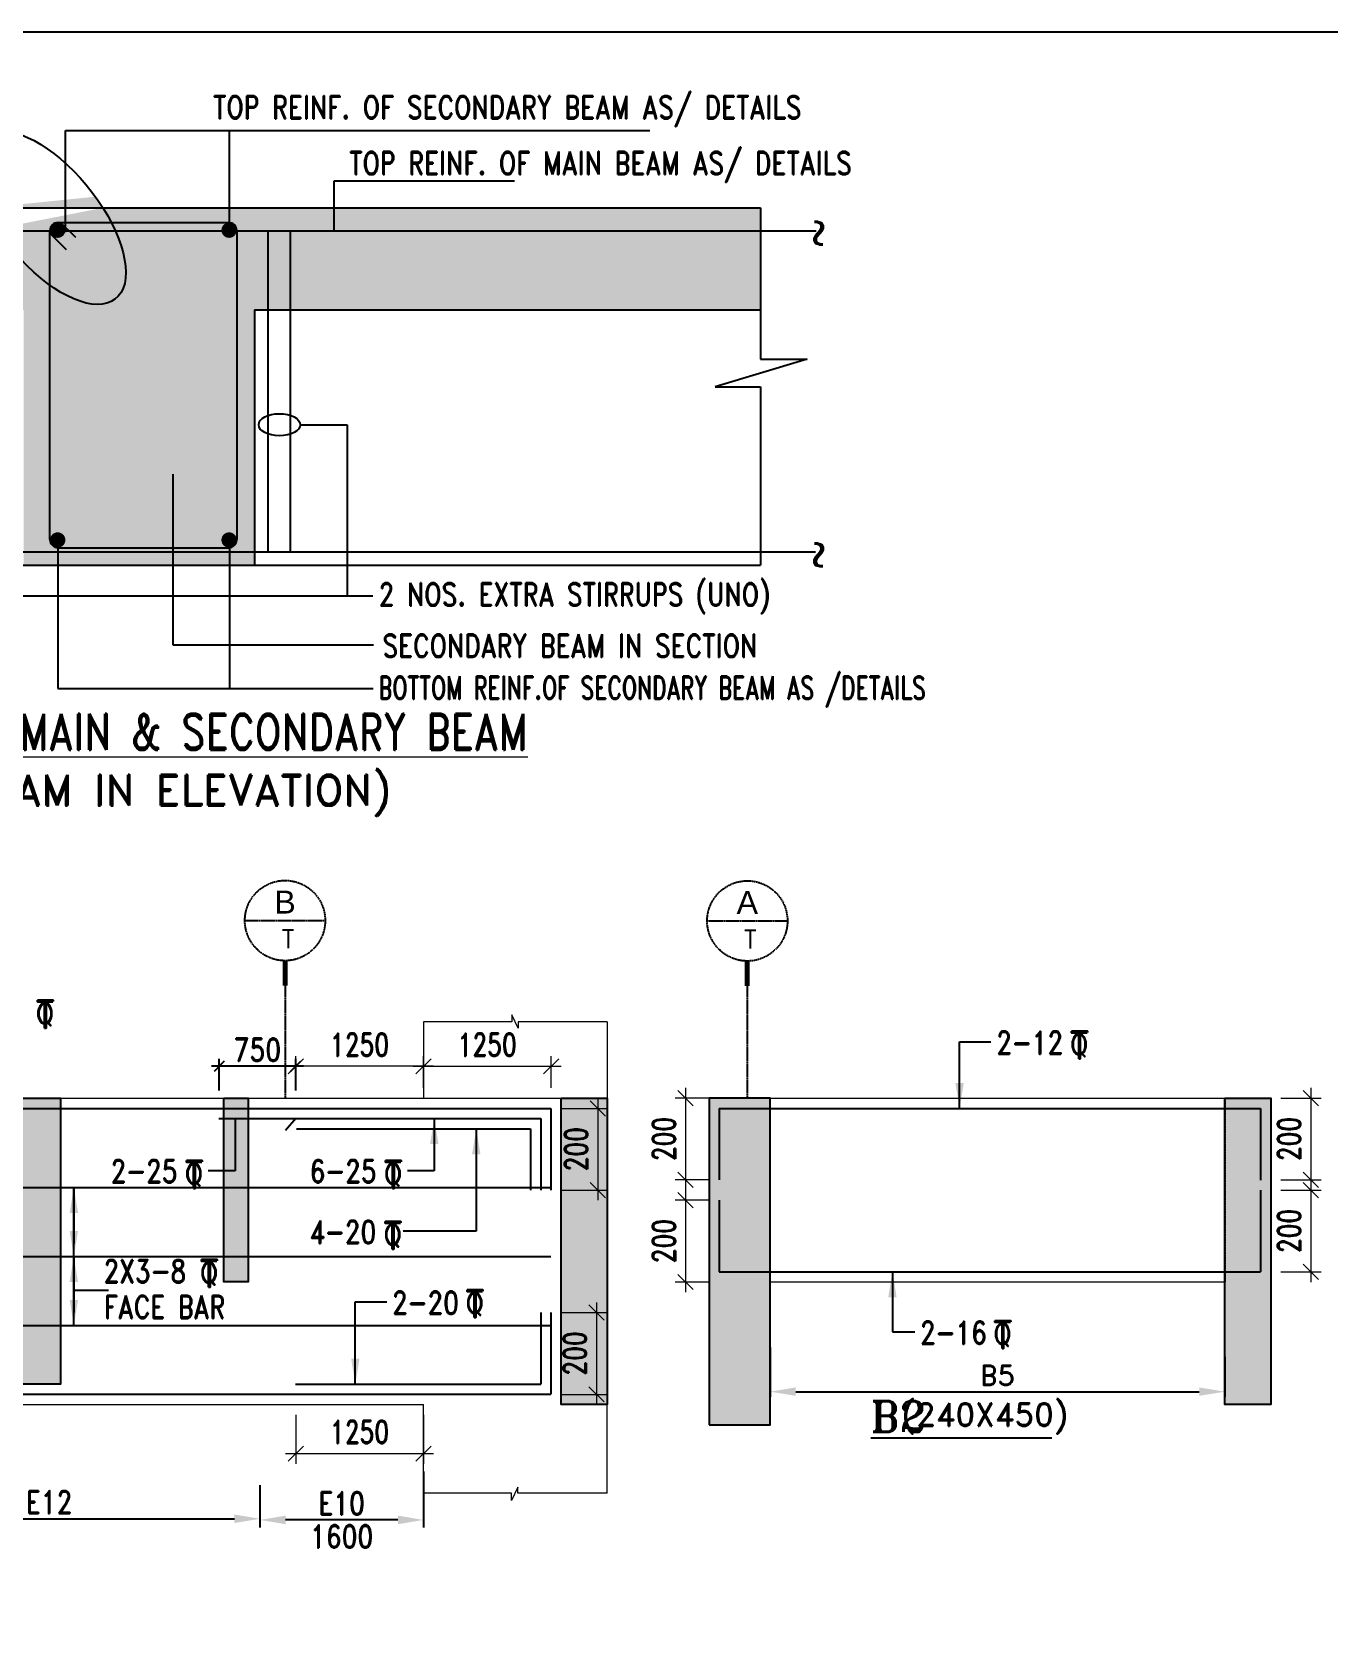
# Model space of a CAD drawing. Header units: millimetres. Extents: x 2061841 to 105821645, y -77612 to 48520811.
# Drawn here: x 2799567 to 2812265, y 43563 to 59297 of the extents above; entities that cross this region are included whole.
import ezdxf
from ezdxf.enums import TextEntityAlignment as Align

# ---------------------------------------------------------------- set-up
doc = ezdxf.new("R2010")
doc.units = ezdxf.units.MM
doc.header["$LTSCALE"] = 10
doc.header["$MEASUREMENT"] = 0
for name, pattern in [('$0$HIDDEN', [0.375, 0.25, -0.125]), ('AUDIT_I_161129175419-5', [0]), ('BASEMENT COLUMN SETTING OUT-PART 2_R4$0$CENTER', [2, 1.25, -0.25, 0.25, -0.25]), ('CENTER', [2, 1.25, -0.25, 0.25, -0.25])]:
    doc.linetypes.add(name, pattern=pattern)
for name, color, linetype in [('A-Grid-Tower', 8, 'CENTER'), ('BASEMENT COLUMN SETTING OUT-PART 2_R4$0$A-GRID-MAIN', 2, 'BASEMENT COLUMN SETTING OUT-PART 2_R4$0$CENTER'), ('BEAM', 4, 'Continuous'), ('BEAM HATCH', 252, 'Continuous'), ('BORDER', 5, 'Continuous'), ('DIM1', 3, 'Continuous'), ('HATCH', 33, 'Continuous'), ('LEADER', 3, 'Continuous'), ('REIN', 1, 'Continuous'), ('reinf', 1, 'Continuous'), ('S-BEAM', 4, 'Continuous'), ('SHEET', 7, 'Continuous'), ('VIN_BEAM', 4, 'Continuous')]:
    doc.layers.add(name, color=color, linetype=linetype)
for name, color, linetype, lineweight in [('GEN-LEDAR', 3, 'Continuous', 0), ('TEXT', 2, 'Continuous', 25), ('TEXT 3', 1, 'Continuous', 18), ('VIN_SLAB DIMENSION', 3, 'Continuous', 13)]:
    doc.layers.add(name, color=color, linetype=linetype, lineweight=lineweight)
doc.styles.add('200', font='romand.shx', dxfattribs={"width": 0.8, "height": 225})
doc.styles.add('BASEMENT COLUMN SETTING OUT-PART 2_R4$0$MAS-TXTL', font='arial.ttf', dxfattribs={"height": 200})
doc.styles.add('BASEMENT COLUMN SETTING OUT-PART 2_R4$0$MAS-TXTS', font='romans.shx', dxfattribs={"width": 0.8, "height": 180})
doc.styles.add('GRID', font='romand.shx')
doc.styles.add('PK', font='romand.shx', dxfattribs={"width": 0.7, "height": 225})
doc.styles.add('PRP 100', font='romand.shx', dxfattribs={"width": 0.75})
doc.styles.add('RD', font='romand.shx', dxfattribs={"width": 0.9, "height": 225})
doc.styles.add('ROMAND', font='romand', dxfattribs={"height": 200})
doc.styles.add('RT', font='romant.shx', dxfattribs={"height": 250})
doc.dimstyles.new('dim', dxfattribs={"dimtxt": 225, "dimasz": 150, "dimexe": 100, "dimexo": 100, "dimgap": 100, "dimtad": 1, "dimdec": 0, "dimlfac": -1, "dimrnd": 5, "dimdsep": 46, "dimtxsty": 'PRP 100', "dimblk": 'OBLIQUE', "dimcen": 1.5, "dimdle": 100, "dimclrd": 3, "dimclre": 3, "dimclrt": 2, "dimadec": 0, "dimazin": 0, "dimtfac": 1, "dimtdec": 0, "dimtix": 1, "dimtmove": 0, "dimatfit": 3, "dimldrblk": 'OBLIQUE', "dimfxl": 200, "dimlwd": -1, "dimlwe": -1, "dimarcsym": 0})
doc.dimstyles.new('GR', dxfattribs={"dimtxt": 225, "dimasz": 100, "dimexe": 50, "dimexo": 50, "dimgap": 40, "dimtad": 1, "dimdec": 0, "dimzin": 0, "dimdsep": 46, "dimtxsty": 'RD', "dimblk1": 'OBLIQUE', "dimblk2": 'OBLIQUE', "dimsah": 1, "dimcen": 0, "dimdle": 100, "dimclrd": 3, "dimclre": 3, "dimclrt": 2, "dimadec": 0, "dimazin": 0, "dimtfac": 1, "dimtdec": 0, "dimtix": 1, "dimtmove": 0, "dimatfit": 3, "dimfxl": 1, "dimtolj": 1, "dimtzin": 0, "dimarcsym": 0})
doc.dimstyles.new('GR1', dxfattribs={"dimtxt": 225, "dimasz": 125, "dimexe": 125, "dimexo": 100, "dimgap": 50, "dimtad": 1, "dimdec": 0, "dimzin": 3, "dimdsep": 46, "dimtxsty": '200', "dimblk1": 'OBLIQUE', "dimblk2": 'OBLIQUE', "dimsah": 1, "dimcen": 0.0625, "dimdle": 125, "dimclrd": 3, "dimclre": 3, "dimclrt": 2, "dimadec": 0, "dimazin": 0, "dimtfac": 1, "dimtdec": 0, "dimtix": 1, "dimtmove": 0, "dimatfit": 3, "dimfxl": 1, "dimtolj": 1, "dimtzin": 0, "dimarcsym": 0})
doc.dimstyles.new('GR2', dxfattribs={"dimtxt": 225, "dimasz": 100, "dimexe": 75, "dimexo": 75, "dimgap": 50, "dimtad": 1, "dimdec": 0, "dimdsep": 46, "dimtxsty": '200', "dimblk1": 'OBLIQUE', "dimblk2": 'OBLIQUE', "dimsah": 1, "dimcen": 50, "dimdle": 75, "dimclrd": 3, "dimclre": 3, "dimclrt": 2, "dimadec": 0, "dimazin": 0, "dimtfac": 1, "dimtdec": 0, "dimtix": 1, "dimtmove": 0, "dimatfit": 3, "dimldrblk": 'OBLIQUE', "dimfxl": 1, "dimtolj": 1, "dimtzin": 0, "dimarcsym": 0})
doc.dimstyles.new('GRID', dxfattribs={"dimtxt": 300, "dimasz": 75, "dimexe": 50, "dimexo": 50, "dimgap": 60, "dimtad": 1, "dimdec": 0, "dimdsep": 46, "dimtxsty": 'GRID', "dimblk1": 'OBLIQUE', "dimblk2": 'OBLIQUE', "dimsah": 1, "dimcen": 2.5, "dimdle": 50, "dimclrd": 3, "dimclre": 3, "dimclrt": 2, "dimadec": 0, "dimazin": 0, "dimtfac": 1, "dimtdec": 0, "dimtmove": 0, "dimatfit": 3, "dimldrblk": 'OBLIQUE', "dimfxl": 1, "dimarcsym": 0})

# ---------------------------------------------------------------- blocks, each defined once
blk = doc.blocks.new('A$C33BE299A')
at = {"layer": 'SHEET', "color": 4, "style": 'ROMAND'}
for s, height, p in [('T', 170, (-16.2, 0)), ('Q', 125, (-14.4, 26.9))]:
    blk.add_text(s, height=height, dxfattribs=at).set_placement(p)
blk = doc.blocks.new('*D1996')
at = {"layer": 'Defpoints', "color": 0, "linetype": 'Continuous', "ltscale": 20, "transparency": 16777216}
for p in [(2806795, 46466, 21), (2811245, 46376, 0), (2811245, 45984)]:
    blk.add_point(p, dxfattribs=at)
at = {"layer": 'DIM1', "color": 3, "linetype": 'Continuous', "lineweight": -2, "ltscale": 20, "transparency": 16777216}
for p, q in [((2806795, 46416), (2806795, 45934)), ((2811245, 46326), (2811245, 45934)), ((2807045, 45984), (2810995, 45984))]:
    blk.add_line(p, q, dxfattribs=at)
at = {"layer": 'DIM1', "color": 3, "linetype": 'Continuous', "ltscale": 20, "transparency": 16777216}
for points in [[(2807045, 46026), (2807045, 45943), (2806795, 45984)], [(2810995, 46026), (2810995, 45943), (2811245, 45984)]]:
    blk.add_solid(points, dxfattribs=at)
at = {"layer": 'DIM1', "color": 2, "linetype": 'Continuous', "ltscale": 20, "transparency": 16777216, "insert": (2809020, 46144), "char_height": 200, "attachment_point": 5, "style": 'GRID'}
blk.add_mtext('B5', dxfattribs=at)
blk = doc.blocks.new('_Oblique')
at = {"color": 0, "linetype": 'ByBlock', "lineweight": -2}
blk.add_line((-0.5, -0.5), (0.5, 0.5), dxfattribs=at)
blk = doc.blocks.new('*D1811')
at = {"layer": 'Defpoints', "color": 0, "transparency": 16777216}
for p in [(2804647, 48758, 52), (2804647, 47958, 51), (2805107, 47958)]:
    blk.add_point(p, dxfattribs=at)
at = {"layer": 'VIN_SLAB DIMENSION', "color": 3, "transparency": 16777216}
for p, q in [((2805107, 48858), (2805107, 47858)), ((2804747, 48758), (2805207, 48758)), ((2804747, 47958), (2805207, 47958))]:
    blk.add_line(p, q, dxfattribs=at)
at = {"layer": 'VIN_SLAB DIMENSION', "color": 3, "transparency": 16777216, "xscale": 150, "yscale": 150, "zscale": 150}
for p, rotation in [((2805107, 48758), 90), ((2805107, 47958), 270)]:
    blk.add_blockref('_Oblique', p, dxfattribs=dict(at, rotation=rotation))
at = {"layer": 'VIN_SLAB DIMENSION', "color": 2, "transparency": 16777216, "insert": (2804894, 48358), "char_height": 225, "attachment_point": 5, "rotation": 90, "style": 'PRP 100'}
blk.add_mtext('200', dxfattribs=at)
blk = doc.blocks.new('OBLIQUE')
blk = doc.blocks.new('*D1812')
at = {"layer": 'Defpoints', "color": 0, "transparency": 16777216}
for p in [(2804647, 46758, 52), (2804647, 45958, 51), (2805094, 45958)]:
    blk.add_point(p, dxfattribs=at)
at = {"layer": 'VIN_SLAB DIMENSION', "color": 3, "transparency": 16777216}
for p, q in [((2804747, 46758), (2805194, 46758)), ((2805094, 46858), (2805094, 45858)), ((2804747, 45958), (2805194, 45958))]:
    blk.add_line(p, q, dxfattribs=at)
at = {"layer": 'VIN_SLAB DIMENSION', "color": 3, "transparency": 16777216, "xscale": 150, "yscale": 150, "zscale": 150}
for p, rotation in [((2805094, 46758), 90), ((2805094, 45958), 270)]:
    blk.add_blockref('_Oblique', p, dxfattribs=dict(at, rotation=rotation))
at = {"layer": 'VIN_SLAB DIMENSION', "color": 2, "transparency": 16777216, "insert": (2804881, 46358), "char_height": 225, "attachment_point": 5, "rotation": 90, "style": 'PRP 100'}
blk.add_mtext('200', dxfattribs=at)
blk = doc.blocks.new('*D1814')
at = {"layer": 'Defpoints', "color": 0, "transparency": 16777216}
for p in [(2802148, 49170), (2802148, 48858), (2803398, 48858)]:
    blk.add_point(p, dxfattribs=at)
at = {"layer": 'VIN_SLAB DIMENSION', "color": 3, "transparency": 16777216}
for p, q in [((2802148, 48958), (2802148, 49270)), ((2803398, 48958), (2803398, 49270)), ((2803498, 49170), (2802048, 49170))]:
    blk.add_line(p, q, dxfattribs=at)
at = {"layer": 'VIN_SLAB DIMENSION', "color": 3, "transparency": 16777216, "xscale": 150, "yscale": 150, "zscale": 150, "rotation": 180}
blk.add_blockref('_Oblique', (2802148, 49170), dxfattribs=at)
at = {"layer": 'VIN_SLAB DIMENSION', "color": 3, "transparency": 16777216, "xscale": 150, "yscale": 150, "zscale": 150}
blk.add_blockref('_Oblique', (2803398, 49170), dxfattribs=at)
at = {"layer": 'VIN_SLAB DIMENSION', "color": 2, "transparency": 16777216, "insert": (2802773, 49382), "char_height": 225, "attachment_point": 5, "style": 'PRP 100'}
blk.add_mtext('1250', dxfattribs=at)
blk = doc.blocks.new('*D1815')
at = {"layer": 'BEAM', "color": 3, "lineweight": -2, "transparency": 16777216}
for p, q in [((2802223, 49170), (2801323, 49170)), ((2801398, 48933), (2801398, 49245)), ((2802148, 48933), (2802148, 49245))]:
    blk.add_line(p, q, dxfattribs=at)
at = {"layer": 'Defpoints', "color": 0, "transparency": 16777216}
for p in [(2801398, 49170), (2801398, 48858, 52), (2802148, 48858, 52)]:
    blk.add_point(p, dxfattribs=at)
at = {"layer": 'BEAM', "color": 3, "lineweight": -2, "transparency": 16777216, "xscale": 100, "yscale": 100, "zscale": 100, "rotation": 180}
blk.add_blockref('_Oblique', (2801398, 49170), dxfattribs=at)
at = {"layer": 'BEAM', "color": 3, "lineweight": -2, "transparency": 16777216, "xscale": 100, "yscale": 100, "zscale": 100}
blk.add_blockref('_Oblique', (2802148, 49170), dxfattribs=at)
at = {"layer": 'BEAM', "color": 2, "transparency": 16777216, "insert": (2801773, 49332), "char_height": 225, "attachment_point": 5, "style": '200'}
blk.add_mtext('\\A1;750', dxfattribs=at)
blk = doc.blocks.new('*D1817')
at = {"layer": 'Defpoints', "color": 0, "transparency": 16777216}
for p in [(2802148, 45858), (2803398, 45858), (2803398, 45377)]:
    blk.add_point(p, dxfattribs=at)
at = {"layer": 'VIN_SLAB DIMENSION', "color": 3, "transparency": 16777216}
for p, q in [((2802148, 45758), (2802148, 45277)), ((2803398, 45758), (2803398, 45277)), ((2802048, 45377), (2803498, 45377))]:
    blk.add_line(p, q, dxfattribs=at)
at = {"layer": 'VIN_SLAB DIMENSION', "color": 3, "transparency": 16777216, "xscale": 150, "yscale": 150, "zscale": 150, "rotation": 180}
blk.add_blockref('_Oblique', (2802148, 45377), dxfattribs=at)
at = {"layer": 'VIN_SLAB DIMENSION', "color": 3, "transparency": 16777216, "xscale": 150, "yscale": 150, "zscale": 150}
blk.add_blockref('_Oblique', (2803398, 45377), dxfattribs=at)
at = {"layer": 'VIN_SLAB DIMENSION', "color": 2, "transparency": 16777216, "insert": (2802773, 45590), "char_height": 225, "attachment_point": 5, "style": 'PRP 100'}
blk.add_mtext('1250', dxfattribs=at)
blk = doc.blocks.new('*D1880')
at = {"layer": 'Defpoints', "color": 0, "transparency": 16777216}
for p in [(2804648, 49170), (2803398, 48858), (2804648, 48858)]:
    blk.add_point(p, dxfattribs=at)
at = {"layer": 'VIN_SLAB DIMENSION', "color": 3, "transparency": 16777216}
for p, q in [((2803398, 48958), (2803398, 49270)), ((2804648, 48958), (2804648, 49270)), ((2803298, 49170), (2804748, 49170))]:
    blk.add_line(p, q, dxfattribs=at)
at = {"layer": 'VIN_SLAB DIMENSION', "color": 3, "transparency": 16777216, "xscale": 150, "yscale": 150, "zscale": 150, "rotation": 180}
blk.add_blockref('_Oblique', (2803398, 49170), dxfattribs=at)
at = {"layer": 'VIN_SLAB DIMENSION', "color": 3, "transparency": 16777216, "xscale": 150, "yscale": 150, "zscale": 150}
blk.add_blockref('_Oblique', (2804648, 49170), dxfattribs=at)
at = {"layer": 'VIN_SLAB DIMENSION', "color": 2, "transparency": 16777216, "insert": (2804023, 49382), "char_height": 225, "attachment_point": 5, "style": 'PRP 100'}
blk.add_mtext('1250', dxfattribs=at)
blk = doc.blocks.new('BASEMENT COLUMN SETTING OUT-PART 2_R4$0$GRID TARGET1')
blk.add_wipeout([(393, -655), (392, -641), (392, -628), (390, -614), (389, -600), (387, -587), (384, -573), (381, -560), (377, -547), (373, -534), (369, -521), (364, -508), (359, -495), (353, -483), (347, -471), (340, -459), (333, -447), (325, -435), (318, -424), (309, -413), (301, -403), (292, -392), (282, -382), (273, -373), (263, -363), (252, -354), (242, -346), (231, -337), (220, -330), (208, -322), (196, -315), (184, -308), (172, -302), (160, -296), (147, -291), (134, -286), (121, -282), (108, -278), (95, -274), (82, -271), (68, -268), (55, -266), (41, -265), (27, -263), (14, -263), (0, -262), (-14, -263), (-27, -263), (-41, -265), (-55, -266), (-68, -268), (-82, -271), (-95, -274), (-108, -278), (-121, -282), (-134, -286), (-147, -291), (-160, -296), (-172, -302), (-184, -308), (-196, -315), (-208, -322), (-220, -330), (-231, -337), (-242, -346), (-252, -354), (-263, -363), (-273, -373), (-282, -382), (-292, -392), (-301, -403), (-309, -413), (-318, -424), (-325, -435), (-333, -447), (-340, -459), (-347, -471), (-353, -483), (-359, -495), (-364, -508), (-369, -521), (-373, -534), (-377, -547), (-381, -560), (-384, -573), (-387, -587), (-389, -600), (-390, -614), (-392, -628), (-392, -641), (-393, -655), (-392, -669), (-392, -682), (-390, -696), (-389, -710), (-387, -723), (-384, -737), (-381, -750), (-377, -763), (-373, -776), (-369, -789), (-364, -802), (-359, -815), (-353, -827), (-347, -839), (-340, -851), (-333, -863), (-325, -875), (-318, -886), (-309, -897), (-301, -907), (-292, -918), (-282, -928), (-273, -937), (-263, -947), (-252, -956), (-242, -964), (-231, -973), (-220, -981), (-208, -988), (-196, -995), (-184, -1002), (-172, -1008), (-160, -1014), (-147, -1019), (-134, -1024), (-121, -1028), (-108, -1032), (-95, -1036), (-82, -1039), (-68, -1042), (-55, -1044), (-41, -1046), (-27, -1047), (-14, -1047), (0, -1048), (14, -1047), (27, -1047), (41, -1046), (55, -1044), (68, -1042), (82, -1039), (95, -1036), (108, -1032), (121, -1028), (134, -1024), (147, -1019), (160, -1014), (172, -1008), (184, -1002), (196, -995), (208, -988), (220, -981), (231, -973), (242, -964), (252, -956), (263, -947), (273, -937), (282, -928), (292, -918), (301, -907), (309, -897), (318, -886), (325, -875), (333, -863), (340, -851), (347, -839), (353, -827), (359, -815), (364, -802), (369, -789), (373, -776), (377, -763), (381, -750), (384, -737), (387, -723), (389, -710), (390, -696), (392, -682), (392, -669)])
blk.add_line((-393, -655), (393, -655))
at = {"const_width": 48.8}
blk.add_lwpolyline([(0, -1048), (0, -1292)], dxfattribs=at)
blk.add_circle((0, -655), 393)
for tag, height, style, p in [('AS', 225, 'BASEMENT COLUMN SETTING OUT-PART 2_R4$0$MAS-TXTL', (0, -586)), ('REF', 180, 'BASEMENT COLUMN SETTING OUT-PART 2_R4$0$MAS-TXTS', (29, -925))]:
    blk.add_attdef(tag, text='', height=height, dxfattribs=dict(style=style)).set_placement(p, align=Align.CENTER)
blk = doc.blocks.new('*D1756')
at = {"layer": 'BEAM', "color": 3, "lineweight": -2, "transparency": 16777216}
for p, q in [((2803398, 45202), (2803398, 44653)), ((2801798, 45067), (2801798, 44653)), ((2803148, 44728), (2802048, 44728))]:
    blk.add_line(p, q, dxfattribs=at)
at = {"layer": 'BEAM', "color": 3, "transparency": 16777216}
for points in [[(2802048, 44770), (2802048, 44686), (2801798, 44728)], [(2803148, 44770), (2803148, 44686), (2803398, 44728)]]:
    blk.add_solid(points, dxfattribs=at)
at = {"layer": 'Defpoints', "color": 0, "transparency": 16777216}
for p in [(2803398, 45277, 0), (2801798, 45142, 0), (2801798, 44728)]:
    blk.add_point(p, dxfattribs=at)
at = {"layer": 'BEAM', "color": 2, "transparency": 16777216, "char_height": 225, "attachment_point": 5, "style": '200'}
for s, insert in [('\\A1;E10', (2802598, 44891)), ('\\A1;1600', (2802598, 44566))]:
    blk.add_mtext(s, dxfattribs=dict(at, insert=insert))
blk = doc.blocks.new('*D1757')
at = {"layer": 'BEAM', "color": 3, "lineweight": -2, "transparency": 16777216}
for p, q in [((2801798, 45067), (2801798, 44664)), ((2797668, 44970), (2797668, 44664)), ((2797918, 44739), (2801548, 44739))]:
    blk.add_line(p, q, dxfattribs=at)
at = {"layer": 'BEAM', "color": 3, "transparency": 16777216}
for points in [[(2797918, 44781), (2797918, 44698), (2797668, 44739)], [(2801548, 44781), (2801548, 44698), (2801798, 44739)]]:
    blk.add_solid(points, dxfattribs=at)
at = {"layer": 'Defpoints', "color": 0, "transparency": 16777216}
for p in [(2797668, 45045), (2801798, 45142, 14), (2801798, 44739)]:
    blk.add_point(p, dxfattribs=at)
at = {"layer": 'BEAM', "color": 2, "transparency": 16777216, "insert": (2799733, 44902), "char_height": 225, "attachment_point": 5, "style": '200'}
blk.add_mtext('\\A1;E12', dxfattribs=at)
blk = doc.blocks.new('*D1151')
at = {"layer": 'Defpoints', "color": 0, "transparency": 16777216}
for p in [(2806295, 48858, 52), (2805965, 48058), (2806295, 48058, 51)]:
    blk.add_point(p, dxfattribs=at)
at = {"layer": 'VIN_SLAB DIMENSION', "color": 3, "transparency": 16777216}
for p, q in [((2805965, 48958), (2805965, 47958)), ((2806195, 48858), (2805865, 48858)), ((2806195, 48058), (2805865, 48058))]:
    blk.add_line(p, q, dxfattribs=at)
at = {"layer": 'VIN_SLAB DIMENSION', "color": 3, "transparency": 16777216, "xscale": 150, "yscale": 150, "zscale": 150}
for p, rotation in [((2805965, 48858), 90), ((2805965, 48058), 270)]:
    blk.add_blockref('_Oblique', p, dxfattribs=dict(at, rotation=rotation))
at = {"layer": 'VIN_SLAB DIMENSION', "color": 2, "transparency": 16777216, "insert": (2805753, 48458), "char_height": 225, "attachment_point": 5, "rotation": 90, "style": 'PRP 100'}
blk.add_mtext('200', dxfattribs=at)
blk = doc.blocks.new('*D1152')
at = {"layer": 'Defpoints', "color": 0, "transparency": 16777216}
for p in [(2806295, 47858, 52), (2805965, 47058), (2806295, 47058, 51)]:
    blk.add_point(p, dxfattribs=at)
at = {"layer": 'VIN_SLAB DIMENSION', "color": 3, "transparency": 16777216}
for p, q in [((2806195, 47858), (2805865, 47858)), ((2805965, 47958), (2805965, 46958)), ((2806195, 47058), (2805865, 47058))]:
    blk.add_line(p, q, dxfattribs=at)
at = {"layer": 'VIN_SLAB DIMENSION', "color": 3, "transparency": 16777216, "xscale": 150, "yscale": 150, "zscale": 150}
for p, rotation in [((2805965, 47858), 90), ((2805965, 47058), 270)]:
    blk.add_blockref('_Oblique', p, dxfattribs=dict(at, rotation=rotation))
at = {"layer": 'VIN_SLAB DIMENSION', "color": 2, "transparency": 16777216, "insert": (2805753, 47458), "char_height": 225, "attachment_point": 5, "rotation": 90, "style": 'PRP 100'}
blk.add_mtext('200', dxfattribs=at)
blk = doc.blocks.new('*D1153')
at = {"layer": 'Defpoints', "color": 0, "transparency": 16777216}
for p in [(2811695, 48858, 52), (2811695, 48058, 51), (2812089, 48058)]:
    blk.add_point(p, dxfattribs=at)
at = {"layer": 'VIN_SLAB DIMENSION', "color": 3, "transparency": 16777216}
for p, q in [((2812089, 48958), (2812089, 47958)), ((2811795, 48858), (2812189, 48858)), ((2811795, 48058), (2812189, 48058))]:
    blk.add_line(p, q, dxfattribs=at)
at = {"layer": 'VIN_SLAB DIMENSION', "color": 3, "transparency": 16777216, "xscale": 150, "yscale": 150, "zscale": 150}
for p, rotation in [((2812089, 48858), 90), ((2812089, 48058), 270)]:
    blk.add_blockref('_Oblique', p, dxfattribs=dict(at, rotation=rotation))
at = {"layer": 'VIN_SLAB DIMENSION', "color": 2, "transparency": 16777216, "insert": (2811876, 48458), "char_height": 225, "attachment_point": 5, "rotation": 90, "style": 'PRP 100'}
blk.add_mtext('200', dxfattribs=at)
blk = doc.blocks.new('*D1154')
at = {"layer": 'Defpoints', "color": 0, "transparency": 16777216}
for p in [(2811695, 47958, 52), (2811695, 47158, 51), (2812089, 47158)]:
    blk.add_point(p, dxfattribs=at)
at = {"layer": 'VIN_SLAB DIMENSION', "color": 3, "transparency": 16777216}
for p, q in [((2812089, 48058), (2812089, 47058)), ((2811795, 47958), (2812189, 47958)), ((2811795, 47158), (2812189, 47158))]:
    blk.add_line(p, q, dxfattribs=at)
at = {"layer": 'VIN_SLAB DIMENSION', "color": 3, "transparency": 16777216, "xscale": 150, "yscale": 150, "zscale": 150}
for p, rotation in [((2812089, 47958), 90), ((2812089, 47158), 270)]:
    blk.add_blockref('_Oblique', p, dxfattribs=dict(at, rotation=rotation))
at = {"layer": 'VIN_SLAB DIMENSION', "color": 2, "transparency": 16777216, "insert": (2811876, 47558), "char_height": 225, "attachment_point": 5, "rotation": 90, "style": 'PRP 100'}
blk.add_mtext('200', dxfattribs=at)

msp = doc.modelspace()

# ---------------------------------------------------------------- hatches: boundary and pattern name
at = {"layer": 'BEAM HATCH', "linetype": 'AUDIT_I_161129175419-5'}
h = msp.add_hatch(color=252, dxfattribs=at)
edge = h.paths.add_edge_path()
edge.add_line((2801743.3, 56576.6), (2806698.8, 56576.6))
edge.add_line((2806698.8, 56576.6), (2806698.8, 57576.6))
edge.add_line((2806698.8, 57576.6), (2800259.9, 57576.6))
edge.add_ellipse((2799738.7, 57480), major_axis=(-645.6, 793.7), ratio=0.4694482, start_angle=62.57001, end_angle=255.62807, ccw=False)
edge.add_line((2799110.6, 57576.6), (2795090, 57576.6))
edge.add_line((2795090, 57576.6), (2795090, 56576.6))
edge.add_line((2795090, 56576.6), (2799482.8, 56576.6))
edge.add_line((2799482.8, 56576.6), (2799482.8, 54076.6))
edge.add_line((2799482.8, 54076.6), (2801743.3, 54076.6))
edge.add_line((2801743.3, 54076.6), (2801743.3, 56576.6))
edge = h.paths.add_edge_path(flags=17)
edge.add_ellipse((2799738.7, 57480), major_axis=(-645.6, 793.7), ratio=0.4694482, start_angle=62.57001, end_angle=255.62807)
edge.add_line((2800259.9, 57576.6), (2799110.6, 57576.6))
at = {"layer": 'BEAM HATCH'}
for points in [[(2799393.3, 48858.3), (2799843.3, 48858.3), (2799843.3, 46058.3), (2799393.3, 46058.3)], [(2801443.8, 48858.3), (2801683.8, 48858.3), (2801683.8, 47058.3), (2801443.8, 47058.3)], [(2804748.3, 48858.3), (2805198.3, 48858.3), (2805198.3, 45858.3), (2804748.3, 45858.3)], [(2806195.2, 45658.3), (2806794.9, 45658.3), (2806794.9, 48858.3), (2806195.2, 48858.3)], [(2811245.2, 48858.3), (2811695.2, 48858.3), (2811695.2, 45858.3), (2811245.2, 45858.3)]]:
    msp.add_hatch(color=252, dxfattribs=at).paths.add_polyline_path(points)

# ---------------------------------------------------------------- linework, layer by layer
at = {"layer": 'A-Grid-Tower', "color": 6}
for p, q in [((2802043.3, 49960.4, 51.6), (2802043.3, 48858.3, 51.6)), ((2806570.2, 49957.1, 0), (2806570.2, 48858.3, -1.8))]:
    msp.add_line(p, q, dxfattribs=at)
at = {"layer": 'BEAM', "linetype": 'AUDIT_I_161129175419-5', "ltscale": 800}
for p, q in [((2795090, 57576.6), (2806698.8, 57576.6)), ((2806698.8, 57576.6), (2806698.8, 56096.5)), ((2801743.3, 56576.6), (2801743.3, 54076.6)), ((2801743.3, 56576.6), (2806698.8, 56576.6)), ((2807154.7, 56096.5), (2806255.3, 55825.5)), ((2806698.8, 56096.5), (2807154.7, 56096.5)), ((2806255.3, 55825.5), (2806698.8, 55825.5)), ((2806698.8, 55825.5), (2806698.8, 54076.6)), ((2795090, 54076.6), (2806698.8, 54076.6))]:
    msp.add_line(p, q, dxfattribs=at)
at = {"layer": 'BEAM', "lineweight": 13}
for p, q in [((2803398.3, 49604.4, 51.6), (2803398.3, 48858.3, 0)), ((2804264.7, 49604.4, -51.6), (2803398.3, 49604.4, 51.6)), ((2804264.7, 49675, -51.6), (2804264.7, 49604.4, -51.6)), ((2804327.8, 49543.4, -51.6), (2804264.7, 49675, -51.6)), ((2804327.8, 49604.4, -51.6), (2804327.8, 49543.4, -51.6)), ((2805198.3, 49604.4, 0), (2804327.8, 49604.4, -51.6)), ((2805198.3, 49604.4, 0), (2805198.3, 48858.3, 0)), ((2794343.3, 48858.3, 51.6), (2805198.3, 48858.3, 0)), ((2804748.3, 48858.3, 0), (2804748.3, 45858.3, 0)), ((2805198.3, 48858.3, 0), (2805198.3, 45858.3, 0)), ((2806195.2, 48858.3, 0), (2811695.2, 48858.3, 0)), ((2806195.2, 47058.3, 0), (2806195.2, 48858.3, 0)), ((2811695.2, 48858.3, 0), (2811695.2, 47058.3, 0)), ((2806794.9, 47058.3, 0), (2811245.2, 47058.3, 0)), ((2796068.3, 45858.3, 51.6), (2803398.3, 45858.3, 0)), ((2803398.3, 44989.3, 0), (2803398.3, 45858.3, 0)), ((2804748.3, 45858.3, 0), (2805198.3, 45858.3, 0)), ((2805198.3, 44989.3, 0), (2805198.3, 45858.3, 0)), ((2804324.4, 45050.2, -51.6), (2804261.3, 44918.7, -51.6)), ((2804324.4, 44989.3, -51.6), (2804324.4, 45050.2, -51.6)), ((2804261.3, 44989.3, -51.6), (2803398.3, 44989.3, 51.6)), ((2804261.3, 44918.7, -51.6), (2804261.3, 44989.3, -51.6)), ((2805198.3, 44989.3, 0), (2804324.4, 44989.3, -51.6))]:
    msp.add_line(p, q, dxfattribs=at)
at = {"layer": 'BEAM', "elevation": 0}
msp.add_lwpolyline([(2804748.3, 48858.3), (2805198.3, 48858.3), (2805198.3, 45858.3), (2804748.3, 45858.3)], close=True, dxfattribs=at)
at = {"layer": 'BORDER'}
msp.add_lwpolyline([(2742621.9, -702.5), (2832621.9, -702.5), (2832621.9, 59297.5), (2742621.9, 59297.5)], close=True, dxfattribs=at)
at = {"layer": 'HATCH', "color": 3, "linetype": 'AUDIT_I_161129175419-5', "ltscale": 800}
for p, q in [((2799894.4, 57338.4), (2799894.4, 58333.7)), ((2799894.4, 58333.7), (2805615, 58333.7)), ((2801500.1, 57301.7), (2801500.1, 58333.7)), ((2802191.8, 55450.9), (2802653, 55450.9)), ((2802653, 55450.9), (2802653, 53777.7)), ((2799819, 54343.6), (2799819, 52870.1)), ((2801500.2, 54380.3), (2801500.2, 52870.1)), ((2798105.3, 53777.7), (2802653, 53777.7)), ((2802653, 53777.7), (2802902, 53777.7)), ((2799819, 52870.1), (2802907.5, 52870.1))]:
    msp.add_line(p, q, dxfattribs=at)
at = {"layer": 'HATCH', "color": 3, "linetype": 'AUDIT_I_161129175419-5', "ltscale": 800, "extrusion": (0, 0, -1)}
msp.add_ellipse((2799738.7, 57480, 31.9), major_axis=(-645.6, 793.7), ratio=0.4694482, start_param=0.2159754, end_param=5.9155819, dxfattribs=at)
at = {"layer": 'HATCH', "color": 3, "linetype": 'AUDIT_I_161129175419-5', "ltscale": 800}
msp.add_ellipse((2801988.6, 55452.8, 31.9), major_axis=(-203.3, 0), ratio=0.531257, dxfattribs=at)
at = {"layer": 'LEADER', "color": 3}
msp.add_line((2799975, 46978, 50.6), (2800314.6, 46978, 50.6), dxfattribs=at)
at = {"layer": 'REIN'}
for p, q in [((2798233.9, 48758.3, 51.6), (2804647.4, 48758.3, 51.6)), ((2801394, 48658.3, 51.6), (2804547.4, 48658.3, 51.5)), ((2802147.7, 48658.3, 12.3), (2802047.4, 48543, 12.3)), ((2804547.4, 48658.3, 51.5), (2804547.4, 47958.3, 51.2)), ((2804647.4, 48758.3, 51.6), (2804647.4, 47958.3, 51.2)), ((2806295.2, 48758.3, 0), (2806295.2, 48058.3, 0)), ((2806295.5, 48758.3, 0), (2811595.2, 48758.3, 0)), ((2811594.9, 48758.3, 0), (2811594.9, 48056.7, 0)), ((2802154.9, 48558.3, 0), (2804447.4, 48558.3, 49.4)), ((2804447.4, 48558.3, 51.5), (2804447.4, 47958.3, 51.2)), ((2794817.7, 47983.3, 51.2), (2804647.4, 47983.3, 51.2)), ((2806295.2, 47858.3, 0), (2806295.2, 47158.3, 0)), ((2811594.9, 47957.8, 0), (2811594.9, 47158.3, 0)), ((2794817.6, 47308.3, 50.9), (2804647.4, 47308.3, 50.9)), ((2806295.2, 47158.3, 0), (2811594.9, 47158.3, 0)), ((2804547.4, 46758.3, 50.6), (2804547.4, 46058.3, 50.3)), ((2804647.4, 46758.3, 50.6), (2804647.4, 45958.3, 50.2)), ((2794817.6, 46633.3, 50.6), (2804647.4, 46633.3, 50.6)), ((2794817.7, 45958.3, 50.2), (2804647.4, 45958.3, 50.2)), ((2802145.7, 46058.3, 50.2), (2804547.4, 46058.3, 50.2))]:
    msp.add_line(p, q, dxfattribs=at)
at = {"layer": 'reinf', "linetype": 'AUDIT_I_161129175419-5', "ltscale": 800}
for p, q in [((2799821.5, 57433), (2801490.9, 57433)), ((2799993.1, 57285.1), (2799846, 57432)), ((2794539.2, 57350.4), (2807245, 57350.4)), ((2799741.5, 54329), (2799741.5, 57353)), ((2799902.6, 57166.1), (2799745.1, 57323.6)), ((2801570.9, 57353), (2801570.9, 54329)), ((2801879.2, 54208.9), (2801879.2, 57350.4)), ((2802095.2, 54208.9), (2802095.2, 57350.4)), ((2794537.1, 54208.9), (2807237.8, 54208.9)), ((2799821.5, 54249), (2801490.9, 54249))]:
    msp.add_line(p, q, dxfattribs=at)
at = {"layer": 'reinf', "color": 3, "linetype": 'AUDIT_I_161129175419-5', "const_width": 75, "elevation": 31.9}
for points in [[(2799779.5, 57357.9, -1), (2799854.5, 57357.9, -1)], [(2801532.9, 57357.9, 1), (2801457.9, 57357.9, 1)], [(2799779.5, 54324.2, 1), (2799854.5, 54324.2, 1)], [(2801532.9, 54324.2, -1), (2801457.9, 54324.2, -1)]]:
    msp.add_lwpolyline(points, format="xyb", close=True, dxfattribs=at)
at = {"layer": 'reinf', "linetype": 'AUDIT_I_161129175419-5', "ltscale": 50}
for centre, start, end in [((2799821.5, 57353, 31.9), 90, 180), ((2801490.9, 57353, 31.9), 0, 90), ((2799821.5, 54329, 31.9), 180, 270), ((2801490.9, 54329, 31.9), 270, 0)]:
    msp.add_arc(centre, 80, start, end, dxfattribs=at)
at = {"layer": 'S-BEAM', "linetype": '$0$HIDDEN'}
msp.add_line((2811245.2, 48858.3, 0), (2811245.2, 47058.3, 0), dxfattribs=at)
at = {"layer": 'VIN_BEAM'}
msp.add_lwpolyline([(2799393.3, 48858.3), (2799843.3, 48858.3), (2799843.3, 46058.3), (2799393.3, 46058.3)], close=True, dxfattribs=at)
at = {"layer": 'VIN_BEAM', "elevation": 0}
for points in [[(2801443.8, 48858.3), (2801683.8, 48858.3), (2801683.8, 47058.3), (2801443.8, 47058.3)], [(2806195.2, 45658.3), (2806794.9, 45658.3), (2806794.9, 48858.3), (2806195.2, 48858.3)], [(2811245.2, 48858.3), (2811695.2, 48858.3), (2811695.2, 45858.3), (2811245.2, 45858.3)]]:
    msp.add_lwpolyline(points, close=True, dxfattribs=at)

# ---------------------------------------------------------------- block references
at = {"layer": 'TEXT', "color": 1, "xscale": 1.600000001490116, "yscale": 1.600000001490116, "zscale": 1.600000001490116}
for p in [(2799621.1, 49544.8, 243709.9), (2809748.3, 49241.8, 243658.3), (2801079.8, 47975.2, 243635.8), (2803029.4, 47975.2, 243635.8), (2803026.1, 47379.3, 243635.8), (2803829.5, 46708.8, 243708.5), (2808998.1, 46407.3, 243658.3)]:
    msp.add_blockref('A$C33BE299A', p, dxfattribs=at)
at = {"layer": 'TEXT', "color": 2, "xscale": 1.600000001490116, "yscale": 1.600000001490116, "zscale": 1.600000001490116}
msp.add_blockref('A$C33BE299A', (2801227.6, 47006.2, 243708.5), dxfattribs=at)

# ---------------------------------------------------------------- texts
at = {"layer": 'TEXT', "color": 2, "linetype": 'AUDIT_I_161129175419-5', "style": 'RD'}
for s, width, p in [('TOP REINF. OF SECONDARY BEAM AS/ DETAILS', 0.8, (2801338.5, 58449.5, 31.9)), ('TOP REINF. OF MAIN BEAM AS/ DETAILS', 0.8, (2802671.9, 57902.1, 31.9)), ('2 NOS. EXTRA STIRRUPS (UNO)', 0.8, (2802959.4, 53678.5, 31.9)), ('SECONDARY BEAM IN SECTION', 0.8, (2802996.7, 53176, 31.9)), ('BOTTOM REINF.OF SECONDARY BEAM AS /DETAILS', 0.7, (2802959.4, 52764.2, 31.9))]:
    msp.add_text(s, height=225, dxfattribs=dict(at, width=width)).set_placement(p)
at = {"layer": 'TEXT', "color": 1, "linetype": 'AUDIT_I_161129175419-5', "style": 'RT'}
for p in [(2807392.6, 57180.3, 31.9), (2807392, 54029.5, 31.9)]:
    msp.add_text('~', height=288, rotation=90, dxfattribs=at).set_placement(p)
at = {"layer": 'TEXT', "color": 2, "style": 'PK', "width": 0.8}
for s, p in [('2-12', (2809007.8, 49288.7, -0.2)), ('2-25', (2800334.9, 48030.6, -22.4)), ('6-25', (2802284.5, 48030.6, -22.4)), ('4-20', (2802281.2, 47434.7, -22.4)), ('2X3-8', (2800265.9, 47050.6, 50.6)), ('FACE BAR', (2800269.4, 46701.6, 50.6)), ('2-20', (2803090.6, 46742.2, 50)), ('2-16', (2808260.9, 46449, -0.2))]:
    msp.add_text(s, height=225, dxfattribs=at).set_placement(p)
at = {"layer": 'TEXT', "color": 1, "style": 'RT'}
msp.add_text('%%UB2      ', height=300, dxfattribs=at).set_placement((2808665.3, 45741.4, 0), align=Align.MIDDLE_CENTER)
at = {"layer": 'TEXT', "color": 2, "style": 'RD'}
msp.add_text('(240X450)', height=225, dxfattribs=at).set_placement((2808087.4, 45647.3, 0))
at = {"layer": 'TEXT 3', "linetype": 'AUDIT_I_161129175419-5', "ltscale": 30, "style": 'RD', "width": 0.8}
msp.add_text('%%uTYP. JUNCTION DETAILS OF MAIN & SECONDARY BEAM', height=350, dxfattribs=at).set_placement((2794090, 52270.8, 31.9))
at = {"layer": 'TEXT 3', "linetype": 'AUDIT_I_161129175419-5', "ltscale": 30, "style": 'RD'}
msp.add_text('(SHOWING MAIN BEAM IN ELEVATION)', height=300, dxfattribs=at).set_placement((2795517, 51724, 31.9))

# ---------------------------------------------------------------- dimensions: what is measured, and where the dimension line sits
at = {"layer": 'BEAM'}
dim = msp.add_linear_dim(base=(2801398.3, 49170, -51.6), p1=(2802148.3, 48858.3, 0), p2=(2801398.3, 48858.3, 0), angle=180, dimstyle='GR2', override={"dimldrblk": 'OBLIQUE'}, dxfattribs=at)
dim.commit()
dim.dimension.update_dxf_attribs({"geometry": '*D1815', "text_midpoint": (2801773.3, 49332.5, -51.6)})
dim = msp.add_linear_dim(base=(2801798.3, 44728.2, 0), p1=(2803398.3, 45277.4, 0), p2=(2801798.3, 45141.7, 0), angle=180, text='E10\\X1600', dimstyle='GR2', override={"dimasz": 250, "dimtxsty": '200', "dimldrblk": 'OBLIQUE'}, dxfattribs=at)
dim.commit()
dim.dimension.update_dxf_attribs({"geometry": '*D1756', "text_midpoint": (2802598.3, 44728.2, 0), "dimtype": 160})
dim = msp.add_linear_dim(base=(2801798.3, 44739.4, 51.6), p1=(2797668.3, 45045.5, 51.6), p2=(2801798.3, 45141.7, 65.6), text='E12', dimstyle='GR2', override={"dimasz": 250, "dimtxsty": '200', "dimldrblk": 'OBLIQUE'}, dxfattribs=at)
dim.commit()
dim.dimension.update_dxf_attribs({"geometry": '*D1757', "text_midpoint": (2799733.3, 44901.9, 51.6)})
at = {"layer": 'DIM1', "linetype": 'Continuous', "ltscale": 20}
dim = msp.add_linear_dim(base=(2811245.2, 45984.2, 0), p1=(2806794.9, 46466.2, 21.3), p2=(2811245.2, 46375.9, 0), text='B5', dimstyle='GRID', override={"dimtxt": 200, "dimasz": 250, "dimtxsty": 'GRID', "dimsah": 0, "dimtmove": 1}, dxfattribs=at)
dim.commit()
dim.dimension.update_dxf_attribs({"geometry": '*D1996', "text_midpoint": (2809020, 46144.2, 0)})
at = {"layer": 'VIN_SLAB DIMENSION'}
dim = msp.add_linear_dim(base=(2802148.3, 49170, 0), p1=(2803398.3, 48858.3, 0), p2=(2802148.3, 48858.3, 0), angle=180, dimstyle='dim', dxfattribs=at)
dim.commit()
dim.dimension.update_dxf_attribs({"geometry": '*D1814', "text_midpoint": (2802773.3, 49382.5, 0)})
for base, p1, p2, picture, middle in [((2804648.3, 49170, 0), (2803398.3, 48858.3, 0), (2804648.3, 48858.3, 0), '*D1880', (2804023.3, 49382.5, 0)), ((2803398.3, 45377.4, 0), (2802148.3, 45858.3, 0), (2803398.3, 45858.3, 0), '*D1817', (2802773.3, 45589.9, 0))]:
    dim = msp.add_linear_dim(base=base, p1=p1, p2=p2, dimstyle='dim', dxfattribs=at)
    dim.commit()
    dim.dimension.update_dxf_attribs({"geometry": picture, "text_midpoint": middle})
for base, p1, p2, picture, middle in [((2805965.4, 48058.3, 0), (2806295.2, 48858.3, 51.6), (2806295.2, 48058.3, 51.2), '*D1151', (2805752.9, 48458.3, 0)), ((2812088.6, 48058.3, 0), (2811694.9, 48858.3, 51.6), (2811694.9, 48058.3, 51.2), '*D1153', (2811876.1, 48458.3, 0)), ((2805107, 47958.3), (2804647.4, 48758.3, 51.6), (2804647.4, 47958.3, 51.2), '*D1811', (2804894.5, 48358.3)), ((2812088.6, 47158.3, 0), (2811694.9, 47958.3, 51.6), (2811694.9, 47158.3, 51.2), '*D1154', (2811876.1, 47558.3, 0)), ((2805965.4, 47058.3, 0), (2806295.2, 47858.3, 51.6), (2806295.2, 47058.3, 51.2), '*D1152', (2805752.9, 47458.3, 0)), ((2805093.9, 45958.3, -1), (2804647.4, 46758.3, 50.6), (2804647.4, 45958.3, 50.2), '*D1812', (2804881.4, 46358.3, -1))]:
    dim = msp.add_linear_dim(base=base, p1=p1, p2=p2, angle=90, text='200', dimstyle='dim', dxfattribs=at)
    dim.commit()
    dim.dimension.update_dxf_attribs({"geometry": picture, "text_midpoint": middle})

# ---------------------------------------------------------------- leaders
at = {"layer": 'GEN-LEDAR', "linetype": 'AUDIT_I_161129175419-5'}
for points in [[(2802525.9, 57350.4, 31.9), (2802525.9, 57840.8, 31.9), (2804290.2, 57840.8, 31.9)], [(2800945.3, 54968.1, 31.9), (2800945.3, 53296.2, 31.9), (2802910.5, 53296.2, 31.9)]]:
    msp.add_leader(points, dimstyle='GR1', override={"dimasz": 225}, dxfattribs=at)
at = {"layer": 'LEADER', "color": 3}
for points in [[(2808648.8, 48758, 0), (2808648.8, 49411.3, 0), (2808956.2, 49411.3, 0)], [(2801555.4, 48658.3, 29.1), (2801555.4, 48145.4, 29.1), (2801291.4, 48145.4, 29.1)], [(2803505, 48658.3, 29.1), (2803505, 48145.4, 29.1), (2803241, 48145.4, 29.1)], [(2803915.9, 48558.3, 16.6), (2803915.9, 47554.8, 16.6), (2803201.6, 47554.8, 16.6)], [(2799975, 47983.7, 50.9), (2799975, 47434.3, 50.9)], [(2799975, 47308.3, 50.9), (2799975, 47983.3, 50.9)], [(2799975, 47308.7, 50.6), (2799975, 46759.3, 50.6)], [(2799975, 46633.3, 50.6), (2799975, 47308.3, 50.6)], [(2807991.2, 47158.3, 0), (2807991.2, 46571.6, 0), (2808209.3, 46571.6, 0)], [(2802731.6, 46058, 50.2), (2802731.6, 46864.8, 50.2), (2803039, 46864.8, 50.2)]]:
    msp.add_leader(points, dimstyle='GR', override={"dimasz": 250}, dxfattribs=at)

# ---------------------------------------------------------------- next in the draw order: block references
at = {"layer": 'BASEMENT COLUMN SETTING OUT-PART 2_R4$0$A-GRID-MAIN', "color": 240, "true_color": 0xed1f24}
for p, values in [((2802043.3, 51252.2, 51.6), {'REF': 'T', 'AS': 'B'}), ((2806570.2, 51248.9, 0), {'REF': 'T', 'AS': 'A'})]:
    msp.add_blockref('BASEMENT COLUMN SETTING OUT-PART 2_R4$0$GRID TARGET1', p, dxfattribs=at).add_auto_attribs(values)

doc.saveas('drawing.dxf')
